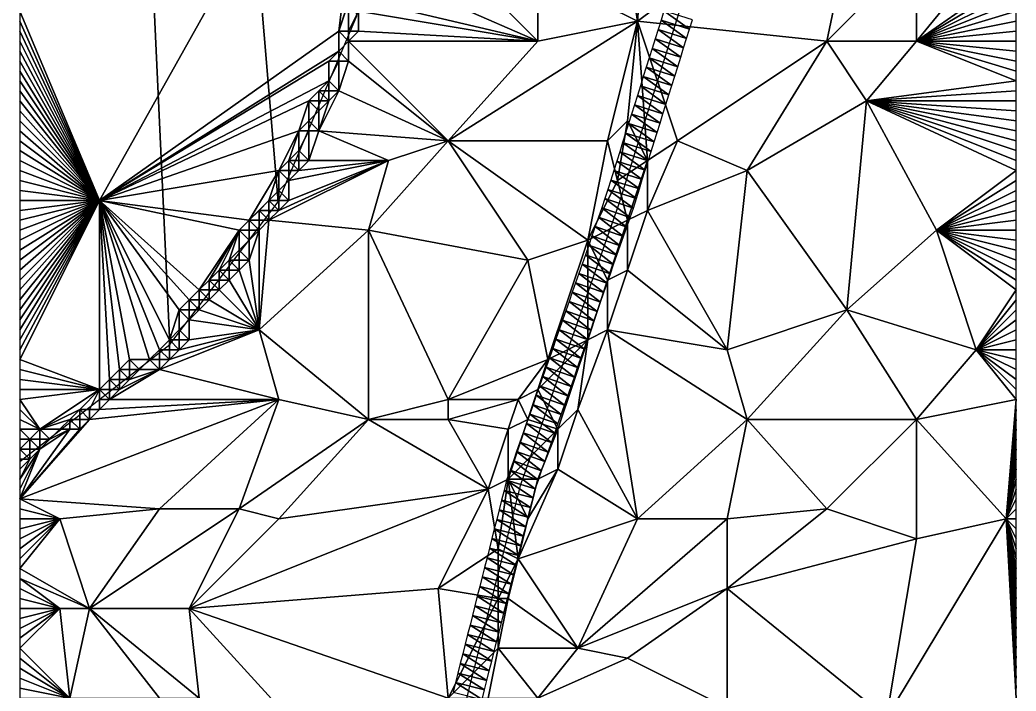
# Model space of a CAD drawing. Header units: metres. Extents: x 891 to 1103, y -901 to 900.
# Drawn here: x 900 to 1100, y -684.6 to -549.7 of the extents above; entities that cross this region are included whole.
import ezdxf

# ---------------------------------------------------------------- set-up
doc = ezdxf.new("R2010")
doc.units = ezdxf.units.M
for name, color, linetype in [('OSM_ROAD_AXES', 2, 'CONTINUOUS'), ('OSM_ROAD_SURFACE', 9, 'CONTINUOUS'), ('OSM_TERRAIN', 3, 'CONTINUOUS'), ('OSM_WATER_OUTLINES', 4, 'CONTINUOUS'), ('OSM_WATER_SURFACE', 5, 'CONTINUOUS')]:
    doc.layers.add(name, color=color, linetype=linetype)

msp = doc.modelspace()

# ---------------------------------------------------------------- linework, layer by layer
at = {"layer": 'OSM_ROAD_AXES'}
msp.add_polyline3d([(935.242, -900, 9.401), (941.529, -878.292, 8.848), (956.707, -816.804, 12.466), (967.927, -772.413, 17.045), (1000.593, -643.112, 13.171), (1020.313, -586.59, 13.06), (1045.816, -505.307, 12.001), (1046.468, -502.962, 11.99), (1047.783, -500.905, 11.98), (1049.64, -499.324, 11.971), (1051.873, -498.34, 11.931), (1054.305, -498.041, 11.911), (1056.715, -498.45, 11.921), (1065.624, -500.972, 11.959)], dxfattribs=at)
at = {"layer": 'OSM_ROAD_SURFACE'}
for points in [[(1034.444, -551.572, 11.978), (1029.312, -547.886, 11.919), (1028.719, -549.776, 11.922)], [(1034.444, -551.572, 11.978), (1035.037, -549.682, 11.964), (1029.312, -547.886, 11.919)], [(1033.851, -553.462, 12.03), (1028.719, -549.776, 11.922), (1028.126, -551.666, 11.956)], [(1033.851, -553.462, 12.03), (1034.444, -551.572, 11.978), (1028.719, -549.776, 11.922)], [(1033.258, -555.353, 12.081), (1028.126, -551.666, 11.956), (1027.533, -553.557, 12.007)], [(1033.258, -555.353, 12.081), (1033.851, -553.462, 12.03), (1028.126, -551.666, 11.956)], [(1032.665, -557.243, 12.132), (1027.533, -553.557, 12.007), (1026.94, -555.447, 12.058)], [(1032.665, -557.243, 12.132), (1033.258, -555.353, 12.081), (1027.533, -553.557, 12.007)], [(1032.072, -559.133, 12.183), (1026.94, -555.447, 12.058), (1026.347, -557.337, 12.106)], [(1032.072, -559.133, 12.183), (1032.665, -557.243, 12.132), (1026.94, -555.447, 12.058)], [(1031.479, -561.024, 12.235), (1026.347, -557.337, 12.106), (1025.754, -559.228, 12.112)], [(1031.479, -561.024, 12.235), (1032.072, -559.133, 12.183), (1026.347, -557.337, 12.106)], [(1030.886, -562.914, 12.286), (1025.754, -559.228, 12.112), (1025.161, -561.118, 12.118)], [(1030.886, -562.914, 12.286), (1031.479, -561.024, 12.235), (1025.754, -559.228, 12.112)], [(1030.293, -564.804, 12.337), (1025.161, -561.118, 12.118), (1024.568, -563.008, 12.12)], [(1030.293, -564.804, 12.337), (1030.886, -562.914, 12.286), (1025.161, -561.118, 12.118)], [(1029.7, -566.695, 12.389), (1024.568, -563.008, 12.12), (1023.975, -564.898, 12.119)], [(1029.7, -566.695, 12.389), (1030.293, -564.804, 12.337), (1024.568, -563.008, 12.12)], [(1029.107, -568.585, 12.399), (1023.975, -564.898, 12.119), (1023.382, -566.789, 12.118)], [(1029.107, -568.585, 12.399), (1029.7, -566.695, 12.389), (1023.975, -564.898, 12.119)], [(1028.514, -570.475, 12.405), (1023.382, -566.789, 12.118), (1022.789, -568.679, 12.116)], [(1028.514, -570.475, 12.405), (1029.107, -568.585, 12.399), (1023.382, -566.789, 12.118)], [(1027.92, -572.366, 12.411), (1022.789, -568.679, 12.116), (1022.196, -570.569, 12.124)], [(1027.92, -572.366, 12.411), (1028.514, -570.475, 12.405), (1022.789, -568.679, 12.116)], [(1027.327, -574.256, 12.417), (1022.196, -570.569, 12.124), (1021.603, -572.46, 12.272)], [(1027.327, -574.256, 12.417), (1027.92, -572.366, 12.411), (1022.196, -570.569, 12.124)], [(1026.734, -576.146, 12.423), (1021.603, -572.46, 12.272), (1021.009, -574.35, 12.341)], [(1026.734, -576.146, 12.423), (1027.327, -574.256, 12.417), (1021.603, -572.46, 12.272)], [(1026.141, -578.036, 12.444), (1021.009, -574.35, 12.341), (1020.416, -576.24, 12.407)], [(1026.141, -578.036, 12.444), (1026.734, -576.146, 12.423), (1021.009, -574.35, 12.341)], [(1025.548, -579.927, 12.584), (1020.416, -576.24, 12.407), (1019.823, -578.131, 12.472)], [(1025.548, -579.927, 12.584), (1026.141, -578.036, 12.444), (1020.416, -576.24, 12.407)], [(1024.955, -581.817, 12.715), (1019.823, -578.131, 12.472), (1019.23, -580.021, 12.555)], [(1024.955, -581.817, 12.715), (1025.548, -579.927, 12.584), (1019.823, -578.131, 12.472)], [(1023.769, -585.598, 12.978), (1018.637, -581.911, 12.688), (1018.044, -583.802, 12.82)], [(1024.362, -583.707, 12.847), (1019.23, -580.021, 12.555), (1018.637, -581.911, 12.688)], [(1023.769, -585.598, 12.978), (1024.362, -583.707, 12.847), (1018.637, -581.911, 12.688)], [(1024.362, -583.707, 12.847), (1024.955, -581.817, 12.715), (1019.23, -580.021, 12.555)], [(1023.161, -587.533, 13.113), (1018.044, -583.802, 12.82), (1017.466, -585.646, 12.95)], [(1023.161, -587.533, 13.113), (1023.769, -585.598, 12.978), (1018.044, -583.802, 12.82)], [(1022.489, -589.462, 13.236), (1017.466, -585.646, 12.95), (1016.824, -587.486, 13.067)], [(1022.489, -589.462, 13.236), (1023.161, -587.533, 13.113), (1017.466, -585.646, 12.95)], [(1021.831, -591.346, 13.316), (1016.824, -587.486, 13.067), (1016.166, -589.37, 13.187)], [(1021.831, -591.346, 13.316), (1022.489, -589.462, 13.236), (1016.824, -587.486, 13.067)], [(1021.174, -593.23, 13.365), (1016.166, -589.37, 13.187), (1015.509, -591.254, 13.281)], [(1021.174, -593.23, 13.365), (1021.831, -591.346, 13.316), (1016.166, -589.37, 13.187)], [(1020.517, -595.114, 13.414), (1015.509, -591.254, 13.281), (1014.851, -593.138, 13.345)], [(1020.517, -595.114, 13.414), (1021.174, -593.23, 13.365), (1015.509, -591.254, 13.281)], [(1019.859, -596.999, 13.463), (1014.851, -593.138, 13.345), (1014.194, -595.022, 13.392)], [(1019.859, -596.999, 13.463), (1020.517, -595.114, 13.414), (1014.851, -593.138, 13.345)], [(1019.202, -598.883, 13.511), (1014.194, -595.022, 13.392), (1013.537, -596.906, 13.385)], [(1019.202, -598.883, 13.511), (1019.859, -596.999, 13.463), (1014.194, -595.022, 13.392)], [(1018.544, -600.767, 13.56), (1013.537, -596.906, 13.385), (1012.879, -598.79, 13.378)], [(1018.544, -600.767, 13.56), (1019.202, -598.883, 13.511), (1013.537, -596.906, 13.385)], [(1017.887, -602.651, 13.59), (1012.879, -598.79, 13.378), (1012.222, -600.674, 13.371)], [(1017.887, -602.651, 13.59), (1018.544, -600.767, 13.56), (1012.879, -598.79, 13.378)], [(1017.23, -604.535, 13.58), (1012.222, -600.674, 13.371), (1011.565, -602.558, 13.364)], [(1017.23, -604.535, 13.58), (1017.887, -602.651, 13.59), (1012.222, -600.674, 13.371)], [(1016.572, -606.419, 13.57), (1011.565, -602.558, 13.364), (1010.907, -604.442, 13.357)], [(1016.572, -606.419, 13.57), (1017.23, -604.535, 13.58), (1011.565, -602.558, 13.364)], [(1015.915, -608.303, 13.56), (1010.907, -604.442, 13.357), (1010.25, -606.326, 13.35)], [(1015.915, -608.303, 13.56), (1016.572, -606.419, 13.57), (1010.907, -604.442, 13.357)], [(1015.258, -610.187, 13.552), (1010.25, -606.326, 13.35), (1009.593, -608.21, 13.343)], [(1015.258, -610.187, 13.552), (1015.915, -608.303, 13.56), (1010.25, -606.326, 13.35)], [(1014.6, -612.071, 13.548), (1009.593, -608.21, 13.343), (1008.935, -610.095, 13.336)], [(1014.6, -612.071, 13.548), (1015.258, -610.187, 13.552), (1009.593, -608.21, 13.343)], [(1013.286, -615.839, 13.486), (1008.278, -611.979, 13.329), (1007.621, -613.863, 13.322)], [(1013.943, -613.955, 13.543), (1008.935, -610.095, 13.336), (1008.278, -611.979, 13.329)], [(1013.286, -615.839, 13.486), (1013.943, -613.955, 13.543), (1008.278, -611.979, 13.329)], [(1013.943, -613.955, 13.543), (1014.6, -612.071, 13.548), (1008.935, -610.095, 13.336)], [(1012.628, -617.723, 13.427), (1007.621, -613.863, 13.322), (1006.963, -615.747, 13.315)], [(1012.628, -617.723, 13.427), (1013.286, -615.839, 13.486), (1007.621, -613.863, 13.322)], [(1011.971, -619.607, 13.369), (1006.963, -615.747, 13.315), (1006.306, -617.631, 13.308)], [(1011.971, -619.607, 13.369), (1012.628, -617.723, 13.427), (1006.963, -615.747, 13.315)], [(1011.314, -621.491, 13.31), (1006.306, -617.631, 13.308), (1005.648, -619.515, 13.243)], [(1011.314, -621.491, 13.31), (1011.971, -619.607, 13.369), (1006.306, -617.631, 13.308)], [(1010.656, -623.376, 13.251), (1005.648, -619.515, 13.243), (1004.991, -621.399, 13.168)], [(1010.656, -623.376, 13.251), (1011.314, -621.491, 13.31), (1005.648, -619.515, 13.243)], [(1009.999, -625.26, 13.193), (1004.991, -621.399, 13.168), (1004.334, -623.283, 13.094)], [(1009.999, -625.26, 13.193), (1010.656, -623.376, 13.251), (1004.991, -621.399, 13.168)], [(1009.341, -627.144, 13.134), (1004.334, -623.283, 13.094), (1003.676, -625.167, 13.042)], [(1009.341, -627.144, 13.134), (1009.999, -625.26, 13.193), (1004.334, -623.283, 13.094)], [(1008.684, -629.028, 13.075), (1003.676, -625.167, 13.042), (1003.019, -627.051, 13.003)], [(1008.684, -629.028, 13.075), (1009.341, -627.144, 13.134), (1003.676, -625.167, 13.042)], [(1008.027, -630.912, 13.016), (1003.019, -627.051, 13.003), (1002.362, -628.935, 12.964)], [(1008.027, -630.912, 13.016), (1008.684, -629.028, 13.075), (1003.019, -627.051, 13.003)], [(1007.369, -632.796, 13.005), (1002.362, -628.935, 12.964), (1001.704, -630.819, 12.95)], [(1007.369, -632.796, 13.005), (1008.027, -630.912, 13.016), (1002.362, -628.935, 12.964)], [(1006.712, -634.68, 13.023), (1001.704, -630.819, 12.95), (1001.047, -632.703, 12.977)], [(1006.712, -634.68, 13.023), (1007.369, -632.796, 13.005), (1001.704, -630.819, 12.95)], [(1006.055, -636.564, 13.041), (1001.047, -632.703, 12.977), (1000.39, -634.587, 13.003)], [(1006.055, -636.564, 13.041), (1006.712, -634.68, 13.023), (1001.047, -632.703, 12.977)], [(1005.397, -638.448, 13.059), (1000.39, -634.587, 13.003), (999.732, -636.472, 13.03)], [(1005.397, -638.448, 13.059), (1006.055, -636.564, 13.041), (1000.39, -634.587, 13.003)], [(1004.74, -640.332, 13.093), (999.732, -636.472, 13.03), (999.075, -638.356, 13.057)], [(1004.74, -640.332, 13.093), (1005.397, -638.448, 13.059), (999.732, -636.472, 13.03)], [(1004.083, -642.216, 13.142), (999.075, -638.356, 13.057), (998.418, -640.24, 13.084)], [(1004.083, -642.216, 13.142), (1004.74, -640.332, 13.093), (999.075, -638.356, 13.057)], [(1003.466, -643.975, 13.237), (998.418, -640.24, 13.084), (997.719, -642.25, 13.145)], [(1003.466, -643.975, 13.237), (1004.083, -642.216, 13.142), (998.418, -640.24, 13.084)], [(1003.014, -645.777, 13.366), (997.719, -642.25, 13.145), (997.197, -644.307, 13.325)], [(1003.014, -645.777, 13.366), (1003.466, -643.975, 13.237), (997.719, -642.25, 13.145)], [(1002.526, -647.707, 13.504), (997.197, -644.307, 13.325), (996.709, -646.237, 13.494)], [(1002.526, -647.707, 13.504), (1003.014, -645.777, 13.366), (997.197, -644.307, 13.325)], [(1002.039, -649.636, 13.643), (996.709, -646.237, 13.494), (996.221, -648.167, 13.664)], [(1002.039, -649.636, 13.643), (1002.526, -647.707, 13.504), (996.709, -646.237, 13.494)], [(1001.551, -651.566, 13.869), (996.221, -648.167, 13.664), (995.734, -650.097, 13.833)], [(1001.551, -651.566, 13.869), (1002.039, -649.636, 13.643), (996.221, -648.167, 13.664)], [(1001.064, -653.496, 14.111), (995.734, -650.097, 13.833), (995.246, -652.027, 14.019)], [(1001.064, -653.496, 14.111), (1001.551, -651.566, 13.869), (995.734, -650.097, 13.833)], [(1000.089, -657.356, 14.594), (994.759, -653.956, 14.33), (994.271, -655.886, 14.64)], [(1000.576, -655.426, 14.352), (995.246, -652.027, 14.019), (994.759, -653.956, 14.33)], [(1000.089, -657.356, 14.594), (1000.576, -655.426, 14.352), (994.759, -653.956, 14.33)], [(1000.576, -655.426, 14.352), (1001.064, -653.496, 14.111), (995.246, -652.027, 14.019)], [(999.601, -659.286, 14.867), (994.271, -655.886, 14.64), (993.784, -657.816, 14.933)], [(999.601, -659.286, 14.867), (1000.089, -657.356, 14.594), (994.271, -655.886, 14.64)], [(999.113, -661.216, 15.143), (993.784, -657.816, 14.933), (993.296, -659.746, 15.157)], [(999.113, -661.216, 15.143), (999.601, -659.286, 14.867), (993.784, -657.816, 14.933)], [(998.626, -663.146, 15.42), (993.296, -659.746, 15.157), (992.809, -661.676, 15.381)], [(998.626, -663.146, 15.42), (999.113, -661.216, 15.143), (993.296, -659.746, 15.157)], [(998.138, -665.075, 15.696), (992.809, -661.676, 15.381), (992.321, -663.606, 15.606)], [(998.138, -665.075, 15.696), (998.626, -663.146, 15.42), (992.809, -661.676, 15.381)], [(997.651, -667.005, 15.959), (992.321, -663.606, 15.606), (991.834, -665.536, 15.828)], [(997.651, -667.005, 15.959), (998.138, -665.075, 15.696), (992.321, -663.606, 15.606)], [(997.163, -668.935, 16.21), (991.834, -665.536, 15.828), (991.346, -667.466, 16.035)], [(997.163, -668.935, 16.21), (997.651, -667.005, 15.959), (991.834, -665.536, 15.828)], [(996.676, -670.865, 16.46), (991.346, -667.466, 16.035), (990.858, -669.395, 16.243)], [(996.676, -670.865, 16.46), (997.163, -668.935, 16.21), (991.346, -667.466, 16.035)], [(996.188, -672.795, 16.711), (990.858, -669.395, 16.243), (990.371, -671.325, 16.45)], [(996.188, -672.795, 16.711), (996.676, -670.865, 16.46), (990.858, -669.395, 16.243)], [(995.701, -674.725, 16.909), (990.371, -671.325, 16.45), (989.883, -673.255, 16.658)], [(995.701, -674.725, 16.909), (996.188, -672.795, 16.711), (990.371, -671.325, 16.45)], [(995.213, -676.655, 17.074), (989.883, -673.255, 16.658), (989.396, -675.185, 16.865)], [(995.213, -676.655, 17.074), (995.701, -674.725, 16.909), (989.883, -673.255, 16.658)], [(994.725, -678.584, 17.255), (989.396, -675.185, 16.865), (988.908, -677.115, 17.073)], [(994.725, -678.584, 17.255), (995.213, -676.655, 17.074), (989.396, -675.185, 16.865)], [(994.238, -680.514, 17.437), (988.908, -677.115, 17.073), (988.421, -679.045, 17.28)], [(994.238, -680.514, 17.437), (994.725, -678.584, 17.255), (988.908, -677.115, 17.073)], [(993.75, -682.444, 17.62), (988.421, -679.045, 17.28), (987.933, -680.975, 17.488)], [(993.75, -682.444, 17.62), (994.238, -680.514, 17.437), (988.421, -679.045, 17.28)], [(993.263, -684.374, 17.802), (987.933, -680.975, 17.488), (987.446, -682.904, 17.695)], [(993.263, -684.374, 17.802), (993.75, -682.444, 17.62), (987.933, -680.975, 17.488)], [(992.775, -686.304, 17.968), (987.446, -682.904, 17.695), (986.958, -684.834, 17.869)], [(992.775, -686.304, 17.968), (993.263, -684.374, 17.802), (987.446, -682.904, 17.695)]]:
    msp.add_3dface(points, dxfattribs=at)
at = {"layer": 'OSM_TERRAIN'}
for points in [[(900, -548), (916, -586), (972, -486)], [(916, -586), (964, -552), (972, -486)], [(964, -552), (968, -540), (972, -486)], [(1024, -550, 11.842), (1028, -498, 11.991), (1020, -524, 11.873)], [(1024, -550, 11.842), (1070, -516, 12.017), (1028, -498, 11.991)], [(1062, -554, 12.108), (1070, -516, 12.017), (1024, -550, 11.842)], [(1062, -554, 12.108), (1080, -536, 12.884), (1070, -516, 12.017)], [(1004, -540, 10.648), (1024, -550, 11.842), (1020, -524, 11.873)], [(1098, -532, 12.867), (1080, -536, 12.884), (1080, -554, 12.819)], [(1080, -554, 12.819), (1100, -540, 12.658), (1098, -532, 12.867)], [(1004, -554, 9.909), (986, -536, 10.707), (972, -540, 9.57)], [(986, -536, 10.707), (1004, -554, 9.909), (1004, -540, 10.648)], [(1080, -554, 12.819), (1080, -536, 12.884), (1062, -554, 12.108)], [(964, -552), (966, -546), (968, -540)], [(970, -546, 8.829), (1004, -554, 9.909), (972, -540, 9.57)], [(1004, -554, 9.909), (1024, -550, 11.842), (1004, -540, 10.648)], [(1080, -554, 12.819), (1100, -542, 12.561), (1100, -540, 12.658)], [(1100, -544, 12.465), (1100, -542, 12.561), (1080, -554, 12.819)], [(1080, -554, 12.819), (1100, -546, 12.368), (1100, -544, 12.465)], [(964, -552), (966, -552), (966, -546)], [(966, -552), (968, -548, 8.512), (966, -546)], [(968, -548, 8.512), (1004, -554, 9.909), (970, -546, 8.829)], [(1100, -548, 12.273), (1100, -546, 12.368), (1080, -554, 12.819)], [(916, -586), (900, -548), (900, -550)], [(968, -552, 8.131), (968, -548, 8.512), (966, -552)], [(968, -552, 8.131), (1004, -554, 9.909), (968, -548, 8.512)], [(1080, -554, 12.819), (1100, -550, 12.178), (1100, -548, 12.273)], [(900, -552), (916, -586), (900, -550)], [(986, -574, 8.067), (1024, -550, 11.842), (1004, -554, 9.909)], [(986, -574, 8.067), (1018, -574, 11.49), (1024, -550, 11.842)], [(1022, -570, 12.046), (1024, -550, 11.842), (1018, -574, 11.49)], [(1026, -578, 12.373), (1024, -550, 11.842), (1022, -570, 12.046)], [(1026, -578, 12.373), (1032, -574, 12.555), (1024, -550, 11.842)], [(1032, -574, 12.555), (1062, -554, 12.108), (1024, -550, 11.842)], [(1100, -552, 12.08), (1100, -550, 12.178), (1080, -554, 12.819)], [(900, -554), (916, -586), (900, -552)], [(916, -586), (964, -556), (964, -552)], [(964, -556), (966, -554, 7.859), (964, -552)], [(966, -554, 7.859), (966, -552), (964, -552)], [(966, -554, 7.859), (968, -552, 8.131), (966, -552)], [(968, -552, 8.131), (966, -554, 7.859), (1004, -554, 9.909)], [(1080, -554, 12.819), (1100, -554, 11.981), (1100, -552, 12.08)], [(900, -556), (916, -586), (900, -554)], [(964, -556), (966, -558, 7.62), (966, -554, 7.859)], [(966, -558, 7.62), (986, -574, 8.067), (966, -554, 7.859)], [(986, -574, 8.067), (1004, -554, 9.909), (966, -554, 7.859)], [(1032, -574, 12.555), (1046, -580, 13.373), (1062, -554, 12.108)], [(1046, -580, 13.373), (1070, -566, 12.556), (1062, -554, 12.108)], [(1070, -566, 12.556), (1080, -554, 12.819), (1062, -554, 12.108)], [(1070, -566, 12.556), (1100, -562, 11.581), (1080, -554, 12.819)], [(1100, -560, 11.681), (1080, -554, 12.819), (1100, -562, 11.581)], [(1100, -560, 11.681), (1100, -558, 11.781), (1080, -554, 12.819)], [(1080, -554, 12.819), (1100, -558, 11.781), (1100, -556, 11.882)], [(1100, -556, 11.882), (1100, -554, 11.981), (1080, -554, 12.819)], [(900, -558), (916, -586), (900, -556)], [(916, -586), (962, -558), (964, -556)], [(962, -558), (964, -558, 7.515), (964, -556)], [(964, -558, 7.515), (966, -558, 7.62), (964, -556)], [(900, -560), (916, -586), (900, -558)], [(962, -562), (962, -558), (916, -586)], [(962, -562), (964, -564, 7.197), (964, -558, 7.515)], [(962, -562), (964, -558, 7.515), (962, -558)], [(964, -558, 7.515), (964, -564, 7.197), (966, -558, 7.62)], [(966, -558, 7.62), (964, -564, 7.197), (986, -574, 8.067)], [(900, -562), (916, -586), (900, -560)], [(900, -564), (916, -586), (900, -562)], [(958, -566), (962, -562), (916, -586)], [(958, -566), (960, -564), (962, -562)], [(960, -564), (962, -564, 7.091), (962, -562)], [(962, -564, 7.091), (964, -564, 7.197), (962, -562)], [(1070, -566, 12.556), (1100, -564, 11.48), (1100, -562, 11.581)], [(900, -566), (916, -586), (900, -564)], [(958, -566), (960, -566), (960, -564)], [(960, -566), (962, -566, 6.985), (960, -564)], [(962, -566, 6.985), (962, -564, 7.091), (960, -564)], [(962, -566, 6.985), (960, -572, 6.535), (964, -564, 7.197)], [(960, -572, 6.535), (986, -574, 8.067), (964, -564, 7.197)], [(962, -566, 6.985), (964, -564, 7.197), (962, -564, 7.091)], [(1070, -566, 12.556), (1100, -566, 11.38), (1100, -564, 11.48)], [(900, -568), (916, -586), (900, -566)], [(956, -572), (958, -566), (916, -586)], [(956, -572), (958, -570), (958, -566)], [(958, -570), (960, -568, 6.775), (958, -566)], [(960, -568, 6.775), (960, -566), (958, -566)], [(960, -568, 6.775), (962, -566, 6.985), (960, -566)], [(960, -568, 6.775), (960, -572, 6.535), (962, -566, 6.985)], [(1066, -608, 13.753), (1070, -566, 12.556), (1046, -580, 13.373)], [(1066, -608, 13.753), (1084, -592, 12.869), (1070, -566, 12.556)], [(1084, -592, 12.869), (1100, -580, 11.527), (1070, -566, 12.556)], [(1100, -580, 11.527), (1100, -578, 11.42), (1070, -566, 12.556)], [(1070, -566, 12.556), (1100, -578, 11.42), (1100, -576, 11.314)], [(1100, -576, 11.314), (1100, -574, 11.208), (1070, -566, 12.556)], [(1070, -566, 12.556), (1100, -574, 11.208), (1100, -572, 11.206)], [(1070, -566, 12.556), (1100, -572, 11.206), (1100, -570, 11.221)], [(1100, -570, 11.221), (1100, -568, 11.279), (1070, -566, 12.556)], [(1100, -568, 11.279), (1100, -566, 11.38), (1070, -566, 12.556)], [(900, -570), (916, -586), (900, -568)], [(958, -570), (960, -572, 6.535), (960, -568, 6.775)], [(900, -572), (916, -586), (900, -570)], [(956, -572), (958, -572, 6.423), (958, -570)], [(958, -572, 6.423), (960, -572, 6.535), (958, -570)], [(1020, -582, 12.908), (1022, -570, 12.046), (1018, -574, 11.49)], [(1020, -582, 12.908), (1026, -578, 12.373), (1022, -570, 12.046)], [(900, -574), (916, -586), (900, -572)], [(916, -586), (952, -580), (956, -572)], [(952, -580), (954, -578), (956, -572)], [(954, -578), (956, -576), (956, -572)], [(956, -576), (958, -578, 5.966), (958, -572, 6.423)], [(956, -576), (958, -572, 6.423), (956, -572)], [(958, -578, 5.966), (974, -578, 7.187), (960, -572, 6.535)], [(958, -578, 5.966), (960, -572, 6.535), (958, -572, 6.423)], [(974, -578, 7.187), (986, -574, 8.067), (960, -572, 6.535)], [(900, -576), (916, -586), (900, -574)], [(1002, -598, 11.655), (986, -574, 8.067), (970, -592, 6.335)], [(970, -592, 6.335), (986, -574, 8.067), (974, -578, 7.187)], [(1002, -598, 11.655), (1014, -594, 13.327), (986, -574, 8.067)], [(986, -574, 8.067), (1014, -594, 13.327), (1018, -574, 11.49)], [(1014, -594, 13.327), (1020, -582, 12.908), (1018, -574, 11.49)], [(1046, -580, 13.373), (1032, -574, 12.555), (1026, -588, 13.61)], [(1026, -588, 13.61), (1032, -574, 12.555), (1026, -578, 12.373)], [(900, -578), (916, -586), (900, -576)], [(954, -578), (956, -578, 5.825), (956, -576)], [(956, -578, 5.825), (958, -578, 5.966), (956, -576)], [(900, -580), (916, -586), (900, -578)], [(950, -590, 4.289), (974, -578, 7.187), (952, -588, 4.576)], [(950, -590, 4.289), (970, -592, 6.335), (974, -578, 7.187)], [(952, -588, 4.576), (974, -578, 7.187), (954, -586, 4.95)], [(952, -580), (954, -580), (954, -578)], [(954, -586, 4.95), (974, -578, 7.187), (954, -582, 5.317)], [(954, -582, 5.317), (974, -578, 7.187), (956, -580, 5.652)], [(954, -580), (956, -580, 5.652), (954, -578)], [(956, -580, 5.652), (956, -578, 5.825), (954, -578)], [(956, -580, 5.652), (974, -578, 7.187), (958, -578, 5.966)], [(956, -580, 5.652), (958, -578, 5.966), (956, -578, 5.825)], [(1022, -590, 13.168), (1026, -578, 12.373), (1020, -582, 12.908)], [(1022, -590, 13.168), (1026, -588, 13.61), (1026, -578, 12.373)], [(900, -582), (916, -586), (900, -580)], [(916, -586), (946, -590), (952, -580)], [(946, -590), (950, -586), (952, -580)], [(950, -586), (952, -584), (952, -580)], [(952, -584), (954, -582, 5.317), (952, -580)], [(954, -582, 5.317), (954, -580), (952, -580)], [(954, -582, 5.317), (956, -580, 5.652), (954, -580)], [(1042, -616, 15.303), (1046, -580, 13.373), (1026, -588, 13.61)], [(1042, -616, 15.303), (1066, -608, 13.753), (1046, -580, 13.373)], [(1084, -592, 12.869), (1100, -582, 11.633), (1100, -580, 11.527)], [(900, -584), (916, -586), (900, -582)], [(952, -584), (954, -586, 4.95), (954, -582, 5.317)], [(1022, -590, 13.168), (1020, -582, 12.908), (1014, -594, 13.327)], [(1084, -592, 12.869), (1100, -584, 11.738), (1100, -582, 11.633)], [(900, -586), (916, -586), (900, -584)], [(950, -586), (952, -586, 4.767), (952, -584)], [(952, -586, 4.767), (954, -586, 4.95), (952, -584)], [(1084, -592, 12.869), (1100, -586, 11.843), (1100, -584, 11.738)], [(916, -624), (916, -586), (900, -618)], [(900, -618), (916, -586), (900, -616)], [(900, -616), (916, -586), (900, -614)], [(900, -614), (916, -586), (900, -612)], [(900, -612), (916, -586), (900, -610)], [(900, -610), (916, -586), (900, -608)], [(900, -608), (916, -586), (900, -606)], [(900, -606), (916, -586), (900, -604)], [(900, -604), (916, -586), (900, -602)], [(900, -600), (916, -586), (900, -598)], [(900, -600), (900, -602), (916, -586)], [(900, -598), (916, -586), (900, -596)], [(900, -596), (916, -586), (900, -594)], [(900, -594), (916, -586), (900, -592)], [(900, -592), (916, -586), (900, -590)], [(900, -590), (916, -586), (900, -588)], [(900, -588), (916, -586), (900, -586)], [(918, -622), (916, -586), (916, -624)], [(918, -622), (920, -620), (916, -586)], [(920, -620), (922, -618), (916, -586)], [(926, -618), (916, -586), (922, -618)], [(926, -618), (928, -616), (916, -586)], [(916, -586), (928, -616), (930, -614)], [(930, -614), (932, -608), (916, -586)], [(932, -608), (934, -606), (916, -586)], [(934, -606), (936, -604), (916, -586)], [(936, -604), (944, -592), (916, -586)], [(944, -592), (946, -590), (916, -586)], [(948, -588), (950, -586), (946, -590)], [(948, -588), (950, -588), (950, -586)], [(950, -588), (952, -588, 4.576), (950, -586)], [(952, -588, 4.576), (952, -586, 4.767), (950, -586)], [(952, -588, 4.576), (954, -586, 4.95), (952, -586, 4.767)], [(1100, -588, 11.945), (1100, -586, 11.843), (1084, -592, 12.869)], [(946, -590), (948, -590), (948, -588)], [(948, -590), (950, -590, 4.289), (948, -588)], [(950, -590, 4.289), (950, -588), (948, -588)], [(950, -590, 4.289), (952, -588, 4.576), (950, -588)], [(1022, -600, 14.164), (1042, -616, 15.303), (1026, -588, 13.61)], [(1022, -600, 14.164), (1026, -588, 13.61), (1022, -590, 13.168)], [(1084, -592, 12.869), (1100, -590, 12.009), (1100, -588, 11.945)], [(944, -592), (946, -592), (946, -590)], [(946, -592), (948, -592, 3.993), (946, -590)], [(948, -592, 3.993), (948, -590), (946, -590)], [(948, -612, 3.187), (950, -590, 4.289), (948, -592, 3.993)], [(948, -612, 3.187), (970, -592, 6.335), (950, -590, 4.289)], [(948, -592, 3.993), (950, -590, 4.289), (948, -590)], [(1018, -602, 13.518), (1022, -590, 13.168), (1014, -594, 13.327)], [(1018, -602, 13.518), (1022, -600, 14.164), (1022, -590, 13.168)], [(1100, -592, 12.073), (1100, -590, 12.009), (1084, -592, 12.869)], [(936, -604), (938, -602), (944, -592)], [(938, -602), (940, -600), (944, -592)], [(940, -600), (942, -598), (944, -592)], [(942, -598), (944, -596), (944, -592)], [(944, -596), (946, -594, 3.823), (944, -592)], [(946, -594, 3.823), (946, -592), (944, -592)], [(948, -612, 3.187), (948, -592, 3.993), (946, -598, 3.614)], [(946, -598, 3.614), (948, -592, 3.993), (946, -594, 3.823)], [(946, -594, 3.823), (948, -592, 3.993), (946, -592)], [(970, -630, 6.593), (970, -592, 6.335), (948, -612, 3.187)], [(986, -626, 8.878), (970, -592, 6.335), (970, -630, 6.593)], [(986, -626, 8.878), (1002, -598, 11.655), (970, -592, 6.335)], [(1092, -616, 12.319), (1084, -592, 12.869), (1066, -608, 13.753)], [(1092, -616, 12.319), (1100, -604, 12.092), (1084, -592, 12.869)], [(1100, -604, 12.092), (1100, -602, 12.092), (1084, -592, 12.869)], [(1084, -592, 12.869), (1100, -602, 12.092), (1100, -600, 12.092)], [(1100, -600, 12.092), (1100, -598, 12.092), (1084, -592, 12.869)], [(1084, -592, 12.869), (1100, -598, 12.092), (1100, -596, 12.092)], [(1100, -596, 12.092), (1100, -594, 12.092), (1084, -592, 12.869)], [(1084, -592, 12.869), (1100, -594, 12.092), (1100, -592, 12.073)], [(946, -598, 3.614), (946, -594, 3.823), (944, -596)], [(1006, -618, 13.25), (1014, -594, 13.327), (1002, -598, 11.655)], [(1006, -618, 13.25), (1014, -614, 13.495), (1014, -594, 13.327)], [(1014, -594, 13.327), (1014, -614, 13.495), (1018, -602, 13.518)], [(942, -598), (944, -598, 3.614), (944, -596)], [(944, -598, 3.614), (946, -598, 3.614), (944, -596)], [(940, -600), (942, -600, 3.508), (942, -598)], [(942, -600, 3.508), (944, -600, 3.508), (942, -598)], [(944, -600, 3.508), (944, -598, 3.614), (942, -598)], [(948, -612, 3.187), (946, -598, 3.614), (944, -600, 3.508)], [(944, -600, 3.508), (946, -598, 3.614), (944, -598, 3.614)], [(986, -626, 8.878), (1006, -618, 13.25), (1002, -598, 11.655)], [(938, -602), (940, -602, 3.402), (940, -600)], [(940, -602, 3.402), (942, -602, 3.402), (940, -600)], [(942, -602, 3.402), (942, -600, 3.508), (940, -600)], [(942, -602, 3.402), (944, -600, 3.508), (942, -600, 3.508)], [(942, -602, 3.402), (948, -612, 3.187), (944, -600, 3.508)], [(1018, -612, 14.25), (1022, -600, 14.164), (1018, -602, 13.518)], [(1018, -612, 14.25), (1042, -616, 15.303), (1022, -600, 14.164)], [(936, -604), (938, -604), (938, -602)], [(938, -604), (940, -604, 3.295), (938, -602)], [(940, -604, 3.295), (940, -602, 3.402), (938, -602)], [(940, -604, 3.295), (942, -602, 3.402), (940, -602, 3.402)], [(940, -604, 3.295), (948, -612, 3.187), (942, -602, 3.402)], [(1014, -614, 13.495), (1018, -612, 14.25), (1018, -602, 13.518)], [(934, -606), (936, -606), (936, -604)], [(936, -606), (938, -606, 3.189), (936, -604)], [(938, -606, 3.189), (938, -604), (936, -604)], [(938, -606, 3.189), (940, -604, 3.295), (938, -604)], [(938, -606, 3.189), (948, -612, 3.187), (940, -604, 3.295)], [(1092, -616, 12.319), (1100, -606, 12.092), (1100, -604, 12.092)], [(932, -608), (934, -608), (934, -606)], [(934, -608), (936, -608, 3.119), (934, -606)], [(936, -608, 3.119), (936, -606), (934, -606)], [(936, -608, 3.119), (938, -606, 3.189), (936, -606)], [(936, -608, 3.119), (948, -612, 3.187), (938, -606, 3.189)], [(1100, -608, 12.089), (1100, -606, 12.092), (1092, -616, 12.319)], [(930, -614), (932, -612), (932, -608)], [(932, -612), (934, -610, 3.06), (932, -608)], [(934, -610, 3.06), (934, -608), (932, -608)], [(934, -610, 3.06), (936, -608, 3.119), (934, -608)], [(934, -610, 3.06), (948, -612, 3.187), (936, -608, 3.119)], [(1046, -630, 15.66), (1066, -608, 13.753), (1042, -616, 15.303)], [(1046, -630, 15.66), (1080, -630, 12.238), (1066, -608, 13.753)], [(1080, -630, 12.238), (1092, -616, 12.319), (1066, -608, 13.753)], [(1092, -616, 12.319), (1100, -610, 12.085), (1100, -608, 12.089)], [(932, -612), (934, -614, 3.049), (934, -610, 3.06)], [(934, -614, 3.049), (948, -612, 3.187), (934, -610, 3.06)], [(1100, -612, 12.079), (1100, -610, 12.085), (1092, -616, 12.319)], [(928, -620, 2.94), (948, -612, 3.187), (930, -618, 2.999)], [(928, -620, 2.94), (952, -626, 4.213), (948, -612, 3.187)], [(930, -618, 2.999), (948, -612, 3.187), (932, -616, 3.035)], [(930, -614), (932, -614, 3.024), (932, -612)], [(932, -616, 3.035), (948, -612, 3.187), (934, -614, 3.049)], [(932, -614, 3.024), (934, -614, 3.049), (932, -612)], [(952, -626, 4.213), (970, -630, 6.593), (948, -612, 3.187)], [(1024, -650, 15.063), (1018, -612, 14.25), (1012, -628, 13.606)], [(1014, -614, 13.495), (1012, -628, 13.606), (1018, -612, 14.25)], [(1024, -650, 15.063), (1046, -630, 15.66), (1018, -612, 14.25)], [(1018, -612, 14.25), (1046, -630, 15.66), (1042, -616, 15.303)], [(1092, -616, 12.319), (1100, -614, 12.07), (1100, -612, 12.079)], [(928, -616), (930, -616, 2.999), (930, -614)], [(930, -616, 2.999), (932, -616, 3.035), (930, -614)], [(932, -616, 3.035), (932, -614, 3.024), (930, -614)], [(932, -616, 3.035), (934, -614, 3.049), (932, -614, 3.024)], [(1008, -632, 12.942), (1014, -614, 13.495), (1004, -624, 13.014)], [(1004, -624, 13.014), (1014, -614, 13.495), (1006, -618, 13.25)], [(1008, -632, 12.942), (1012, -628, 13.606), (1014, -614, 13.495)], [(1100, -616, 12.061), (1100, -614, 12.07), (1092, -616, 12.319)], [(926, -618), (928, -618, 2.952), (928, -616)], [(928, -618, 2.952), (930, -618, 2.999), (928, -616)], [(930, -618, 2.999), (930, -616, 2.999), (928, -616)], [(930, -618, 2.999), (932, -616, 3.035), (930, -616, 2.999)], [(1080, -630, 12.238), (1100, -626, 12.003), (1092, -616, 12.319)], [(1100, -626, 12.003), (1100, -624, 12.021), (1092, -616, 12.319)], [(1092, -616, 12.319), (1100, -624, 12.021), (1100, -622, 12.032)], [(1100, -622, 12.032), (1100, -620, 12.042), (1092, -616, 12.319)], [(1100, -620, 12.042), (1100, -618, 12.051), (1092, -616, 12.319)], [(1092, -616, 12.319), (1100, -618, 12.051), (1100, -616, 12.061)], [(900, -620), (916, -624), (900, -618)], [(920, -620), (922, -620), (922, -618)], [(922, -620), (924, -620, 2.824), (922, -618)], [(924, -620, 2.824), (926, -618), (922, -618)], [(924, -620, 2.824), (928, -620, 2.94), (926, -618)], [(928, -620, 2.94), (928, -618, 2.952), (926, -618)], [(928, -620, 2.94), (930, -618, 2.999), (928, -618, 2.952)], [(986, -626, 8.878), (1000, -626, 11.728), (1006, -618, 13.25)], [(1000, -626, 11.728), (1004, -624, 13.014), (1006, -618, 13.25)], [(900, -622), (916, -624), (900, -620)], [(918, -626, 2.463), (928, -620, 2.94), (920, -624, 2.596)], [(918, -626, 2.463), (952, -626, 4.213), (928, -620, 2.94)], [(918, -622), (920, -622), (920, -620)], [(920, -624, 2.596), (928, -620, 2.94), (922, -622, 2.721)], [(920, -622), (922, -622, 2.721), (920, -620)], [(922, -622, 2.721), (922, -620), (920, -620)], [(928, -620, 2.94), (924, -620, 2.824), (922, -622, 2.721)], [(922, -622, 2.721), (924, -620, 2.824), (922, -620)], [(900, -624), (916, -624), (900, -622)], [(916, -624), (918, -624), (918, -622)], [(918, -624), (920, -624, 2.596), (918, -622)], [(920, -624, 2.596), (920, -622), (918, -622)], [(920, -624, 2.596), (922, -622, 2.721), (920, -622)], [(900, -626), (916, -624), (900, -624)], [(900, -626), (904, -632), (916, -624)], [(904, -632), (912, -628), (916, -624)], [(912, -628), (914, -628, 2.27), (916, -624)], [(914, -628, 2.27), (916, -628, 2.366), (916, -624)], [(916, -628, 2.366), (916, -626, 2.373), (916, -624)], [(916, -626, 2.373), (918, -626, 2.463), (916, -624)], [(918, -626, 2.463), (918, -624), (916, -624)], [(918, -626, 2.463), (920, -624, 2.596), (918, -624)], [(1002, -630, 12.892), (1004, -624, 13.014), (1000, -626, 11.728)], [(1002, -630, 12.892), (1008, -632, 12.942), (1004, -624, 13.014)], [(900, -646, 2.458), (928, -648, 4.062), (952, -626, 4.213)], [(900, -646, 2.458), (952, -626, 4.213), (914, -630, 2.256)], [(900, -628), (904, -632), (900, -626)], [(914, -630, 2.256), (952, -626, 4.213), (916, -628, 2.366)], [(952, -626, 4.213), (918, -626, 2.463), (916, -628, 2.366)], [(916, -628, 2.366), (918, -626, 2.463), (916, -626, 2.373)], [(928, -648, 4.062), (944, -648, 5.67), (952, -626, 4.213)], [(944, -648, 5.67), (970, -630, 6.593), (952, -626, 4.213)], [(970, -630, 6.593), (986, -630, 9.116), (986, -626, 8.878)], [(986, -630, 9.116), (1000, -626, 11.728), (986, -626, 8.878)], [(986, -630, 9.116), (998, -632, 11.641), (1000, -626, 11.728)], [(1002, -630, 12.892), (1000, -626, 11.728), (998, -632, 11.641)], [(1098, -650, 11.17), (1100, -626, 12.003), (1080, -630, 12.238)], [(1098, -650, 11.17), (1100, -628, 11.962), (1100, -626, 12.003)], [(900, -630), (904, -632), (900, -628)], [(910, -630), (912, -628), (904, -632)], [(910, -630), (912, -630, 2.185), (912, -628)], [(912, -630, 2.185), (914, -630, 2.256), (912, -628)], [(914, -630, 2.256), (914, -628, 2.27), (912, -628)], [(914, -630, 2.256), (916, -628, 2.366), (914, -628, 2.27)], [(1008, -640, 13.712), (1024, -650, 15.063), (1012, -628, 13.606)], [(1008, -640, 13.712), (1012, -628, 13.606), (1008, -632, 12.942)], [(1098, -650, 11.17), (1100, -630, 11.92), (1100, -628, 11.962)], [(900, -632), (904, -632), (900, -630)], [(912, -632, 2.271), (900, -646, 2.458), (914, -630, 2.256)], [(908, -632), (910, -630), (904, -632)], [(908, -632), (910, -632, 2.195), (910, -630)], [(910, -632, 2.195), (912, -632, 2.271), (910, -630)], [(912, -632, 2.271), (912, -630, 2.185), (910, -630)], [(912, -632, 2.271), (914, -630, 2.256), (912, -630, 2.185)], [(944, -648, 5.67), (952, -650, 7.024), (970, -630, 6.593)], [(952, -650, 7.024), (994, -644, 12.321), (970, -630, 6.593)], [(994, -644, 12.321), (986, -630, 9.116), (970, -630, 6.593)], [(994, -644, 12.321), (998, -632, 11.641), (986, -630, 9.116)], [(998, -632, 11.641), (998, -642, 13.135), (1002, -630, 12.892)], [(998, -642, 13.135), (1008, -632, 12.942), (1002, -630, 12.892)], [(1042, -650, 15.014), (1046, -630, 15.66), (1024, -650, 15.063)], [(1042, -650, 15.014), (1062, -648, 13.976), (1046, -630, 15.66)], [(1062, -648, 13.976), (1080, -630, 12.238), (1046, -630, 15.66)], [(1062, -648, 13.976), (1080, -654, 12.188), (1080, -630, 12.238)], [(1098, -650, 11.17), (1080, -630, 12.238), (1080, -654, 12.188)], [(1100, -632, 11.834), (1100, -630, 11.92), (1098, -650, 11.17)], [(900, -646, 2.458), (910, -632, 2.195), (904, -636, 2.251)], [(900, -634), (902, -634), (900, -632)], [(902, -634), (904, -632), (900, -632)], [(910, -632, 2.195), (900, -646, 2.458), (912, -632, 2.271)], [(902, -634), (904, -634), (904, -632)], [(904, -636, 2.251), (910, -632, 2.195), (906, -634, 2.214)], [(904, -634), (906, -634, 2.214), (904, -632)], [(906, -634, 2.214), (908, -632), (904, -632)], [(906, -634, 2.214), (910, -632, 2.195), (908, -632)], [(998, -642, 13.135), (998, -632, 11.641), (994, -644, 12.321)], [(998, -642, 13.135), (1004, -642, 13.045), (1008, -632, 12.942)], [(1004, -642, 13.045), (1008, -640, 13.712), (1008, -632, 12.942)], [(1098, -650, 11.17), (1100, -634, 11.742), (1100, -632, 11.834)], [(900, -636), (902, -636), (902, -634)], [(900, -636), (902, -634), (900, -634)], [(902, -636), (904, -636, 2.251), (902, -634)], [(904, -636, 2.251), (904, -634), (902, -634)], [(904, -636, 2.251), (906, -634, 2.214), (904, -634)], [(1100, -636, 11.649), (1100, -634, 11.742), (1098, -650, 11.17)], [(900, -644, 2.345), (900, -646, 2.458), (904, -636, 2.251)], [(900, -644, 2.345), (904, -636, 2.251), (900, -642, 2.302)], [(900, -642, 2.302), (904, -636, 2.251), (902, -638, 2.265)], [(900, -638), (902, -638, 2.265), (900, -636)], [(902, -638, 2.265), (902, -636), (900, -636)], [(902, -638, 2.265), (904, -636, 2.251), (902, -636)], [(1100, -638, 11.555), (1100, -636, 11.649), (1098, -650, 11.17)], [(900, -640, 2.258), (900, -642, 2.302), (902, -638, 2.265)], [(900, -640, 2.258), (902, -638, 2.265), (900, -638)], [(1098, -650, 11.17), (1100, -640, 11.461), (1100, -638, 11.555)], [(1000, -658, 14.618), (1008, -640, 13.712), (1002, -650, 13.618)], [(1000, -658, 14.618), (1024, -650, 15.063), (1008, -640, 13.712)], [(1002, -650, 13.618), (1008, -640, 13.712), (1004, -642, 13.045)], [(1098, -650, 11.17), (1100, -642, 11.367), (1100, -640, 11.461)], [(994, -644, 12.321), (996, -656, 14.799), (998, -642, 13.135)], [(996, -656, 14.799), (1000, -658, 14.618), (998, -642, 13.135)], [(1000, -658, 14.618), (1002, -650, 13.618), (998, -642, 13.135)], [(1002, -650, 13.618), (1004, -642, 13.045), (998, -642, 13.135)], [(1100, -644, 11.273), (1100, -642, 11.367), (1098, -650, 11.17)], [(934, -668, 7.885), (984, -664, 15.006), (994, -644, 12.321)], [(934, -668, 7.885), (994, -644, 12.321), (952, -650, 7.024)], [(984, -664, 15.006), (996, -656, 14.799), (994, -644, 12.321)], [(1098, -650, 11.17), (1100, -646, 11.207), (1100, -644, 11.273)], [(900, -648, 2.588), (908, -650, 3.143), (900, -646, 2.458)], [(908, -650, 3.143), (928, -648, 4.062), (900, -646, 2.458)], [(1100, -648, 11.148), (1100, -646, 11.207), (1098, -650, 11.17)], [(900, -650, 2.781), (908, -650, 3.143), (900, -648, 2.588)], [(914, -668, 5.675), (928, -648, 4.062), (908, -650, 3.143)], [(934, -668, 7.885), (944, -648, 5.67), (914, -668, 5.675)], [(914, -668, 5.675), (944, -648, 5.67), (928, -648, 4.062)], [(934, -668, 7.885), (952, -650, 7.024), (944, -648, 5.67)], [(1080, -654, 12.188), (1062, -648, 13.976), (1042, -664, 15.087)], [(1042, -664, 15.087), (1062, -648, 13.976), (1042, -650, 15.014)], [(1098, -650, 11.17), (1100, -650, 11.114), (1100, -648, 11.148)], [(900, -660, 4.149), (914, -668, 5.675), (908, -650, 3.143)], [(900, -658, 3.875), (900, -660, 4.149), (908, -650, 3.143)], [(900, -656, 3.601), (900, -658, 3.875), (908, -650, 3.143)], [(900, -656, 3.601), (908, -650, 3.143), (900, -654, 3.327)], [(900, -654, 3.327), (908, -650, 3.143), (900, -652, 3.054)], [(900, -652, 3.054), (908, -650, 3.143), (900, -650, 2.781)], [(1000, -658, 14.618), (1012, -676, 16.713), (1024, -650, 15.063)], [(1012, -676, 16.713), (1042, -664, 15.087), (1042, -650, 15.014)], [(1012, -676, 16.713), (1042, -650, 15.014), (1024, -650, 15.063)], [(1074, -690, 12.577), (1100, -686, 11.187), (1098, -650, 11.17)], [(1074, -690, 12.577), (1098, -650, 11.17), (1080, -654, 12.188)], [(1100, -686, 11.187), (1100, -684, 11.15), (1098, -650, 11.17)], [(1100, -684, 11.15), (1100, -682, 11.114), (1098, -650, 11.17)], [(1098, -650, 11.17), (1100, -682, 11.114), (1100, -680, 11.111)], [(1100, -680, 11.111), (1100, -678, 11.108), (1098, -650, 11.17)], [(1098, -650, 11.17), (1100, -678, 11.108), (1100, -676, 11.105)], [(1100, -676, 11.105), (1100, -674, 11.102), (1098, -650, 11.17)], [(1098, -650, 11.17), (1100, -674, 11.102), (1100, -672, 11.1)], [(1100, -672, 11.1), (1100, -670, 11.097), (1098, -650, 11.17)], [(1098, -650, 11.17), (1100, -670, 11.097), (1100, -668, 11.094)], [(1100, -668, 11.094), (1100, -666, 11.095), (1098, -650, 11.17)], [(1098, -650, 11.17), (1100, -666, 11.095), (1100, -664, 11.096)], [(1100, -664, 11.096), (1100, -662, 11.098), (1098, -650, 11.17)], [(1098, -650, 11.17), (1100, -662, 11.098), (1100, -660, 11.1)], [(1100, -660, 11.1), (1100, -658, 11.103), (1098, -650, 11.17)], [(1098, -650, 11.17), (1100, -658, 11.103), (1100, -656, 11.106)], [(1100, -656, 11.106), (1100, -654, 11.109), (1098, -650, 11.17)], [(1098, -650, 11.17), (1100, -654, 11.109), (1100, -652, 11.111)], [(1100, -652, 11.111), (1100, -650, 11.114), (1098, -650, 11.17)], [(1042, -664, 15.087), (1074, -690, 12.577), (1080, -654, 12.188)], [(996, -666, 16.144), (996, -656, 14.799), (984, -664, 15.006)], [(996, -656, 14.799), (996, -666, 16.144), (1000, -658, 14.618)], [(998, -666, 15.76), (1000, -658, 14.618), (996, -666, 16.144)], [(998, -666, 15.76), (1012, -676, 16.713), (1000, -658, 14.618)], [(900, -662, 4.421), (914, -668, 5.675), (900, -660, 4.149)], [(908, -668, 5.387), (900, -662, 4.421), (900, -664, 4.723)], [(908, -668, 5.387), (914, -668, 5.675), (900, -662, 4.421)], [(908, -668, 5.387), (900, -664, 4.723), (900, -666, 5.074)], [(934, -668, 7.885), (986, -686, 17.929), (984, -664, 15.006)], [(986, -686, 17.929), (996, -666, 16.144), (984, -664, 15.006)], [(1022, -678, 16.205), (1042, -664, 15.087), (1012, -676, 16.713)], [(1022, -678, 16.205), (1042, -688, 14.228), (1042, -664, 15.087)], [(1042, -688, 14.228), (1074, -690, 12.577), (1042, -664, 15.087)], [(900, -668, 5.428), (908, -668, 5.387), (900, -666, 5.074)], [(986, -686, 17.929), (996, -676, 16.958), (996, -666, 16.144)], [(996, -676, 16.958), (998, -666, 15.76), (996, -666, 16.144)], [(996, -676, 16.958), (1012, -676, 16.713), (998, -666, 15.76)], [(900, -676, 7.363), (908, -668, 5.387), (900, -674, 6.879)], [(900, -676, 7.363), (910, -686, 9.132), (908, -668, 5.387)], [(900, -674, 6.879), (908, -668, 5.387), (900, -672, 6.394)], [(900, -672, 6.394), (908, -668, 5.387), (900, -670, 5.911)], [(900, -670, 5.911), (908, -668, 5.387), (900, -668, 5.428)], [(910, -686, 9.132), (914, -668, 5.675), (908, -668, 5.387)], [(910, -686, 9.132), (928, -686, 9.886), (914, -668, 5.675)], [(928, -686, 9.886), (936, -686, 10.627), (914, -668, 5.675)], [(936, -686, 10.627), (934, -668, 7.885), (914, -668, 5.675)], [(934, -668, 7.885), (954, -690, 13.108), (986, -686, 17.929)], [(936, -686, 10.627), (954, -690, 13.108), (934, -668, 7.885)], [(900, -678, 7.848), (910, -686, 9.132), (900, -676, 7.363)], [(994, -686, 17.902), (996, -676, 16.958), (986, -686, 17.929)], [(994, -686, 17.902), (1004, -686, 17.952), (996, -676, 16.958)], [(1004, -686, 17.952), (1012, -676, 16.713), (996, -676, 16.958)], [(1004, -686, 17.952), (1022, -678, 16.205), (1012, -676, 16.713)], [(910, -686, 9.132), (900, -678, 7.848), (900, -680, 8.333)], [(1042, -688, 14.228), (1022, -678, 16.205), (1004, -686, 17.952)], [(900, -682, 8.818), (910, -686, 9.132), (900, -680, 8.333)], [(900, -684, 9.212), (910, -686, 9.132), (900, -682, 8.818)], [(900, -684, 9.212), (900, -686, 9.601), (910, -686, 9.132)]]:
    msp.add_3dface(points, dxfattribs=at)
at = {"layer": 'OSM_WATER_OUTLINES'}
msp.add_polyline3d([(900, 33.017, 1), (900, -638.452, 1), (930.093, -614.944, 1), (951.858, -586.279, 1), (967.655, -548.922, 1)], dxfattribs=at)
at = {"layer": 'OSM_WATER_SURFACE'}
for points in [[(900, 33.017, 1), (900, -638.452, 1), (930.093, -614.944, 1)], [(900, 33.017, 1), (930.093, -614.944, 1), (951.858, -586.279, 1)], [(900, 33.017, 1), (951.858, -586.279, 1), (967.655, -548.922, 1)]]:
    msp.add_3dface(points, dxfattribs=at)

doc.saveas('drawing.dxf')
